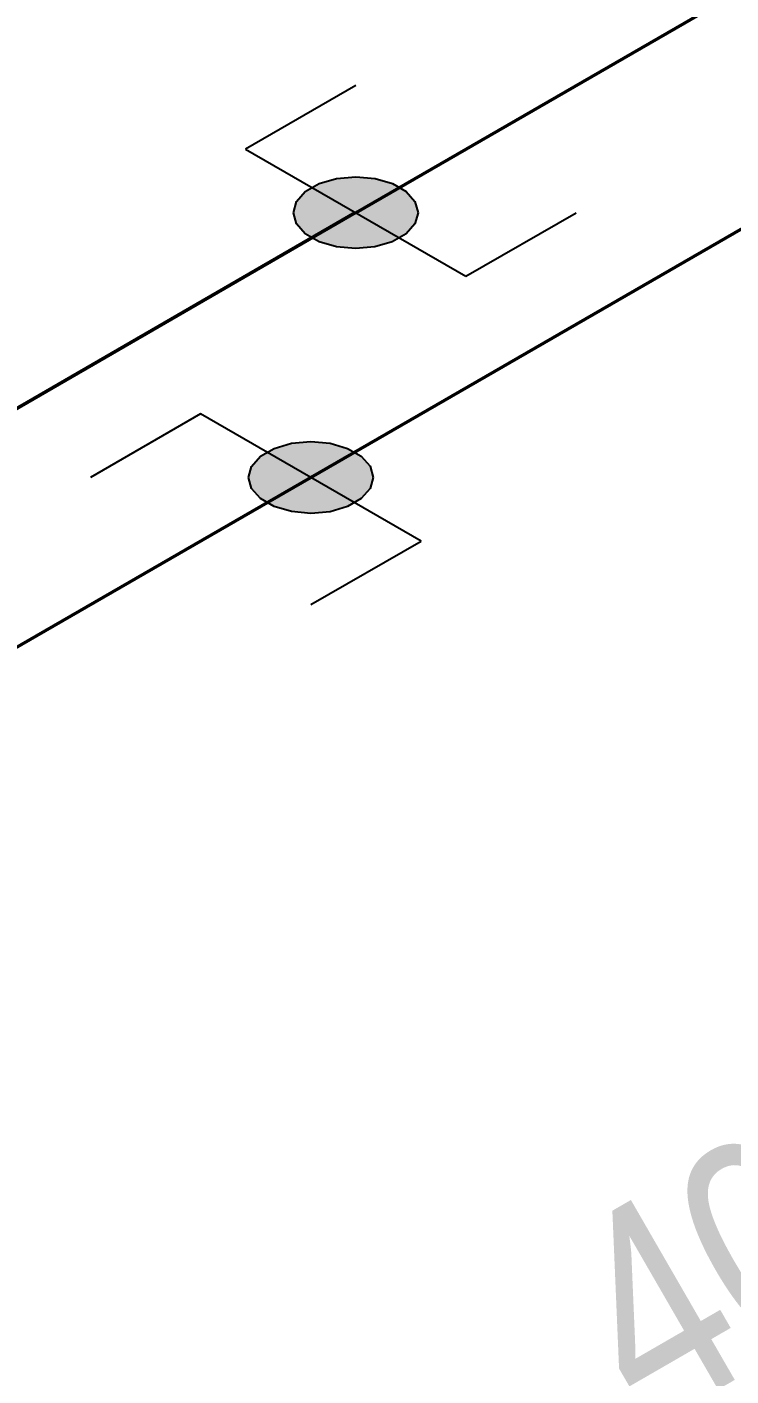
# Model space of a CAD drawing. Header units: millimetres. Extents: x 0 to 594, y 0 to 420.
# Drawn here: x 221.77 to 230.24, y 241.78 to 258.02 of the extents above; entities that cross this region are included whole.
import ezdxf

# ---------------------------------------------------------------- set-up
doc = ezdxf.new("R2010")
doc.units = ezdxf.units.MM
doc.header["$LTSCALE"] = 0.25
doc.layers.add('용접', color=1, linetype='Continuous')
doc.layers.add('치수', color=1, linetype='Continuous')
doc.layers.add('파이프 작은 보어', color=30, linetype='Continuous', lineweight=50)
doc.styles.add('AdskIsoMetric', font='arial.ttf', dxfattribs={"width": 0.8, "height": 2.5})
doc.styles.add('AdskIsoMetric-30', font='arial.ttf', dxfattribs={"width": 0.8, "height": 2.5})
doc.dimstyles.new('AdskIsoMetric', dxfattribs={"dimtxt": 2.5, "dimasz": 2.5, "dimexe": 1, "dimexo": 2, "dimgap": 0.8, "dimtad": 1, "dimdec": 0, "dimrnd": 1, "dimzin": 0, "dimdsep": 46, "dimtxsty": 'AdskIsoMetric', "dimcen": 0, "dimclrt": 7, "dimadec": 0, "dimazin": 0, "dimtfac": 1, "dimtdec": 0, "dimtmove": 1, "dimatfit": 3, "dimfxl": 0, "dimfrac": 2, "dimtolj": 1, "dimtzin": 0, "dimarcsym": 0})

# ---------------------------------------------------------------- blocks, each defined once
blk = doc.blocks.new('*D73')
at = {"layer": 'Defpoints', "color": 0}
for p in [(230.483, 255.659), (243.474, 248.159), (210.7, 244.237)]:
    blk.add_point(p, dxfattribs=at)
at = {"layer": '치수', "color": 0, "lineweight": -2}
for p, q in [((225.856, 237.987), (241.309, 246.909)), ((212.7, 243.082), (224.691, 236.16))]:
    blk.add_line(p, q, dxfattribs=at)
at = {"layer": '치수', "color": 0}
for points in [[(241.1, 247.27), (241.517, 246.548), (243.474, 248.159)], [(225.647, 238.348), (226.064, 237.626), (223.691, 236.737)]]:
    blk.add_solid(points, dxfattribs=at)
at = {"layer": '치수', "color": 7, "insert": (231.316, 243.756), "char_height": 2.5, "attachment_point": 5, "rotation": 30, "style": 'AdskIsoMetric-30'}
blk.add_mtext('\\A1;4024', dxfattribs=at)
blk = doc.blocks.new('*D80')
at = {"layer": 'Defpoints', "color": 0}
for p in [(248.712, 269.058), (207.427, 260.221), (220.417, 252.721)]:
    blk.add_point(p, dxfattribs=at)
at = {"layer": '치수', "color": 0, "lineweight": -2}
blk.add_line((233.557, 275.308), (209.592, 261.471), dxfattribs=at)
at = {"layer": '치수', "color": 0}
for points in [[(233.348, 275.669), (233.765, 274.947), (235.722, 276.558)], [(209.383, 261.832), (209.8, 261.111), (207.427, 260.221)]]:
    blk.add_solid(points, dxfattribs=at)
at = {"layer": '치수', "color": 7, "insert": (225.027, 273), "char_height": 2.5, "attachment_point": 5, "rotation": 30, "style": 'AdskIsoMetric-30'}
blk.add_mtext('\\A1;4792', dxfattribs=at)
blk = doc.blocks.new('엘보우-13-Iso2DSkew90')
at = {"color": 0, "linetype": 'ByBlock', "lineweight": -2, "extrusion": (-1.02898e-11, -0.816497, -0.57735)}
for p, q in [((-5.303, -3.062), (0, 0)), ((0, 0), (5.303, -3.062)), ((0, 0), (0, 0))]:
    blk.add_line(p, q, dxfattribs=at)
blk = doc.blocks.new('엘보우-15-Iso2DSkew90')
at = {"color": 0, "linetype": 'ByBlock', "lineweight": -2, "extrusion": (0, 0.816497, 0.57735)}
for p, q in [((-5.303, 3.062), (0, 0)), ((0, 0), (5.303, 3.062)), ((0, 0), (0, 0))]:
    blk.add_line(p, q, dxfattribs=at)
blk = doc.blocks.new('SocketWeld-1-IsoRight')
blk.add_hatch(color=256).paths.add_polyline_path([(0.0055, 0.0371), (0.0057, 0.0369), (0.006, 0.0367), (0.0062, 0.0365), (0.0064, 0.0363), (0.0066, 0.0361), (0.0068, 0.0359), (0.007, 0.0357), (0.0072, 0.0355), (0.0075, 0.0353), (0.0077, 0.0351), (0.0079, 0.0349), (0.0081, 0.0347), (0.0083, 0.0345), (0.0085, 0.0343), (0.0088, 0.0341), (0.009, 0.0339), (0.0092, 0.0337), (0.0094, 0.0334), (0.0096, 0.0332), (0.0098, 0.033), (0.01, 0.0328), (0.0103, 0.0326), (0.0105, 0.0324), (0.0107, 0.0322), (0.0109, 0.032), (0.0111, 0.0318), (0.0113, 0.0316), (0.0115, 0.0314), (0.0118, 0.0312), (0.012, 0.031), (0.0122, 0.0308), (0.0124, 0.0306), (0.0126, 0.0304), (0.0128, 0.0302), (0.013, 0.03), (0.0133, 0.0298), (0.0135, 0.0296), (0.0137, 0.0294), (0.0139, 0.0292), (0.0141, 0.0289), (0.0143, 0.0287), (0.0145, 0.0285), (0.0148, 0.0283), (0.015, 0.0281), (0.0152, 0.0279), (0.0154, 0.0277), (0.0156, 0.0275), (0.0158, 0.0273), (0.0161, 0.0271), (0.0161, 0.0271), (0.0162, 0.0268), (0.0164, 0.0266), (0.0166, 0.0263), (0.0168, 0.0261), (0.017, 0.0258), (0.0171, 0.0256), (0.0173, 0.0253), (0.0175, 0.025), (0.0177, 0.0248), (0.0179, 0.0245), (0.0181, 0.0243), (0.0182, 0.024), (0.0184, 0.0237), (0.0186, 0.0235), (0.0188, 0.0232), (0.019, 0.023), (0.0192, 0.0227), (0.0193, 0.0225), (0.0195, 0.0222), (0.0197, 0.0219), (0.0199, 0.0217), (0.0201, 0.0214), (0.0203, 0.0212), (0.0204, 0.0209), (0.0206, 0.0206), (0.0208, 0.0204), (0.021, 0.0201), (0.0212, 0.0199), (0.0213, 0.0196), (0.0215, 0.0193), (0.0217, 0.0191), (0.0219, 0.0188), (0.0221, 0.0186), (0.0223, 0.0183), (0.0224, 0.0181), (0.0226, 0.0178), (0.0228, 0.0175), (0.023, 0.0173), (0.0232, 0.017), (0.0234, 0.0168), (0.0235, 0.0165), (0.0237, 0.0162), (0.0239, 0.016), (0.0241, 0.0157), (0.0243, 0.0155), (0.0245, 0.0152), (0.0246, 0.015), (0.0248, 0.0147), (0.025, 0.0144), (0.025, 0.0144), (0.0251, 0.0141), (0.0253, 0.0139), (0.0254, 0.0136), (0.0255, 0.0133), (0.0257, 0.013), (0.0258, 0.0127), (0.0259, 0.0124), (0.0261, 0.0121), (0.0262, 0.0118), (0.0263, 0.0116), (0.0265, 0.0113), (0.0266, 0.011), (0.0267, 0.0107), (0.0269, 0.0104), (0.027, 0.0101), (0.0271, 0.0098), (0.0273, 0.0095), (0.0274, 0.0093), (0.0275, 0.009), (0.0277, 0.0087), (0.0278, 0.0084), (0.0279, 0.0081), (0.0281, 0.0078), (0.0282, 0.0075), (0.0283, 0.0072), (0.0284, 0.007), (0.0286, 0.0067), (0.0287, 0.0064), (0.0288, 0.0061), (0.029, 0.0058), (0.0291, 0.0055), (0.0292, 0.0052), (0.0294, 0.0049), (0.0295, 0.0047), (0.0296, 0.0044), (0.0298, 0.0041), (0.0299, 0.0038), (0.03, 0.0035), (0.0302, 0.0032), (0.0303, 0.0029), (0.0304, 0.0026), (0.0306, 0.0024), (0.0307, 0.0021), (0.0308, 0.0018), (0.031, 0.0015), (0.0311, 0.0012), (0.0312, 0.0009), (0.0314, 0.0006), (0.0315, 0.0003), (0.0315, 0.0003), (0.0316, 0.0001), (0.0316, -0.0002), (0.0317, -0.0005), (0.0318, -0.0008), (0.0319, -0.0011), (0.0319, -0.0014), (0.032, -0.0017), (0.0321, -0.002), (0.0321, -0.0022), (0.0322, -0.0025), (0.0323, -0.0028), (0.0323, -0.0031), (0.0324, -0.0034), (0.0325, -0.0037), (0.0325, -0.004), (0.0326, -0.0043), (0.0327, -0.0046), (0.0328, -0.0048), (0.0328, -0.0051), (0.0329, -0.0054), (0.033, -0.0057), (0.033, -0.006), (0.0331, -0.0063), (0.0332, -0.0066), (0.0332, -0.0069), (0.0333, -0.0071), (0.0334, -0.0074), (0.0335, -0.0077), (0.0335, -0.008), (0.0336, -0.0083), (0.0337, -0.0086), (0.0337, -0.0089), (0.0338, -0.0092), (0.0339, -0.0095), (0.0339, -0.0097), (0.034, -0.01), (0.0341, -0.0103), (0.0342, -0.0106), (0.0342, -0.0109), (0.0343, -0.0112), (0.0344, -0.0115), (0.0344, -0.0118), (0.0345, -0.012), (0.0346, -0.0123), (0.0346, -0.0126), (0.0347, -0.0129), (0.0348, -0.0132), (0.0349, -0.0135), (0.0349, -0.0138), (0.0349, -0.0138), (0.0349, -0.014), (0.0349, -0.0143), (0.0349, -0.0146), (0.0349, -0.0148), (0.0349, -0.0151), (0.0349, -0.0153), (0.0349, -0.0156), (0.0349, -0.0159), (0.0349, -0.0161), (0.0349, -0.0164), (0.0349, -0.0166), (0.0349, -0.0169), (0.0349, -0.0172), (0.0349, -0.0174), (0.0349, -0.0177), (0.0349, -0.0179), (0.0349, -0.0182), (0.0349, -0.0185), (0.0349, -0.0187), (0.0349, -0.019), (0.0349, -0.0192), (0.0349, -0.0195), (0.0349, -0.0198), (0.0349, -0.02), (0.0349, -0.0203), (0.0349, -0.0206), (0.0349, -0.0208), (0.0349, -0.0211), (0.0349, -0.0213), (0.0349, -0.0216), (0.0349, -0.0219), (0.0349, -0.0221), (0.0349, -0.0224), (0.0349, -0.0226), (0.0349, -0.0229), (0.0349, -0.0232), (0.0349, -0.0234), (0.0349, -0.0237), (0.0349, -0.0239), (0.0349, -0.0242), (0.0349, -0.0245), (0.0349, -0.0247), (0.0349, -0.025), (0.0349, -0.0252), (0.0349, -0.0255), (0.0349, -0.0258), (0.0349, -0.026), (0.0349, -0.0263), (0.0349, -0.0265), (0.0349, -0.0265), (0.0349, -0.0268), (0.0348, -0.027), (0.0347, -0.0272), (0.0346, -0.0274), (0.0346, -0.0276), (0.0345, -0.0278), (0.0344, -0.028), (0.0344, -0.0282), (0.0343, -0.0284), (0.0342, -0.0286), (0.0342, -0.0288), (0.0341, -0.029), (0.034, -0.0292), (0.0339, -0.0295), (0.0339, -0.0297), (0.0338, -0.0299), (0.0337, -0.0301), (0.0337, -0.0303), (0.0336, -0.0305), (0.0335, -0.0307), (0.0335, -0.0309), (0.0334, -0.0311), (0.0333, -0.0313), (0.0332, -0.0315), (0.0332, -0.0317), (0.0331, -0.0319), (0.033, -0.0322), (0.033, -0.0324), (0.0329, -0.0326), (0.0328, -0.0328), (0.0328, -0.033), (0.0327, -0.0332), (0.0326, -0.0334), (0.0325, -0.0336), (0.0325, -0.0338), (0.0324, -0.034), (0.0323, -0.0342), (0.0323, -0.0344), (0.0322, -0.0346), (0.0321, -0.0349), (0.0321, -0.0351), (0.032, -0.0353), (0.0319, -0.0355), (0.0319, -0.0357), (0.0318, -0.0359), (0.0317, -0.0361), (0.0316, -0.0363), (0.0316, -0.0365), (0.0315, -0.0367), (0.0315, -0.0367), (0.0314, -0.0369), (0.0312, -0.037), (0.0311, -0.0371), (0.031, -0.0373), (0.0308, -0.0374), (0.0307, -0.0375), (0.0306, -0.0377), (0.0304, -0.0378), (0.0303, -0.0379), (0.0302, -0.0381), (0.03, -0.0382), (0.0299, -0.0383), (0.0298, -0.0385), (0.0296, -0.0386), (0.0295, -0.0387), (0.0294, -0.0389), (0.0292, -0.039), (0.0291, -0.0391), (0.029, -0.0393), (0.0288, -0.0394), (0.0287, -0.0395), (0.0286, -0.0397), (0.0284, -0.0398), (0.0283, -0.0399), (0.0282, -0.0401), (0.0281, -0.0402), (0.0279, -0.0403), (0.0278, -0.0405), (0.0277, -0.0406), (0.0275, -0.0408), (0.0274, -0.0409), (0.0273, -0.041), (0.0271, -0.0412), (0.027, -0.0413), (0.0269, -0.0414), (0.0267, -0.0416), (0.0266, -0.0417), (0.0265, -0.0418), (0.0263, -0.042), (0.0262, -0.0421), (0.0261, -0.0422), (0.0259, -0.0424), (0.0258, -0.0425), (0.0257, -0.0426), (0.0255, -0.0428), (0.0254, -0.0429), (0.0253, -0.043), (0.0251, -0.0432), (0.025, -0.0433), (0.025, -0.0433), (0.0248, -0.0433), (0.0246, -0.0434), (0.0245, -0.0434), (0.0243, -0.0435), (0.0241, -0.0435), (0.0239, -0.0436), (0.0237, -0.0436), (0.0235, -0.0437), (0.0234, -0.0437), (0.0232, -0.0438), (0.023, -0.0438), (0.0228, -0.0439), (0.0226, -0.0439), (0.0224, -0.044), (0.0223, -0.044), (0.0221, -0.0441), (0.0219, -0.0441), (0.0217, -0.0442), (0.0215, -0.0442), (0.0213, -0.0443), (0.0212, -0.0443), (0.021, -0.0444), (0.0208, -0.0444), (0.0206, -0.0444), (0.0204, -0.0445), (0.0203, -0.0445), (0.0201, -0.0446), (0.0199, -0.0446), (0.0197, -0.0447), (0.0195, -0.0447), (0.0193, -0.0448), (0.0192, -0.0448), (0.019, -0.0449), (0.0188, -0.0449), (0.0186, -0.045), (0.0184, -0.045), (0.0182, -0.0451), (0.0181, -0.0451), (0.0179, -0.0452), (0.0177, -0.0452), (0.0175, -0.0453), (0.0173, -0.0453), (0.0171, -0.0454), (0.017, -0.0454), (0.0168, -0.0455), (0.0166, -0.0455), (0.0164, -0.0455), (0.0162, -0.0456), (0.0161, -0.0456), (0.0161, -0.0456), (0.0158, -0.0456), (0.0156, -0.0456), (0.0154, -0.0455), (0.0152, -0.0455), (0.015, -0.0454), (0.0148, -0.0454), (0.0145, -0.0453), (0.0143, -0.0453), (0.0141, -0.0453), (0.0139, -0.0452), (0.0137, -0.0452), (0.0135, -0.0451), (0.0133, -0.0451), (0.013, -0.045), (0.0128, -0.045), (0.0126, -0.0449), (0.0124, -0.0449), (0.0122, -0.0449), (0.012, -0.0448), (0.0118, -0.0448), (0.0115, -0.0447), (0.0113, -0.0447), (0.0111, -0.0446), (0.0109, -0.0446), (0.0107, -0.0446), (0.0105, -0.0445), (0.0103, -0.0445), (0.01, -0.0444), (0.0098, -0.0444), (0.0096, -0.0443), (0.0094, -0.0443), (0.0092, -0.0443), (0.009, -0.0442), (0.0088, -0.0442), (0.0085, -0.0441), (0.0083, -0.0441), (0.0081, -0.044), (0.0079, -0.044), (0.0077, -0.0439), (0.0075, -0.0439), (0.0072, -0.0439), (0.007, -0.0438), (0.0068, -0.0438), (0.0066, -0.0437), (0.0064, -0.0437), (0.0062, -0.0436), (0.006, -0.0436), (0.0057, -0.0436), (0.0055, -0.0435), (0.0055, -0.0435), (0.0053, -0.0434), (0.0051, -0.0433), (0.0049, -0.0431), (0.0046, -0.043), (0.0044, -0.0429), (0.0042, -0.0427), (0.004, -0.0426), (0.0037, -0.0425), (0.0035, -0.0423), (0.0033, -0.0422), (0.003, -0.0421), (0.0028, -0.042), (0.0026, -0.0418), (0.0024, -0.0417), (0.0021, -0.0416), (0.0019, -0.0414), (0.0017, -0.0413), (0.0015, -0.0412), (0.0012, -0.041), (0.001, -0.0409), (0.0008, -0.0408), (0.0006, -0.0406), (0.0003, -0.0405), (0.0001, -0.0404), (-0.0001, -0.0403), (-0.0003, -0.0401), (-0.0006, -0.04), (-0.0008, -0.0399), (-0.001, -0.0397), (-0.0012, -0.0396), (-0.0015, -0.0395), (-0.0017, -0.0393), (-0.0019, -0.0392), (-0.0021, -0.0391), (-0.0024, -0.039), (-0.0026, -0.0388), (-0.0028, -0.0387), (-0.003, -0.0386), (-0.0033, -0.0384), (-0.0035, -0.0383), (-0.0037, -0.0382), (-0.004, -0.038), (-0.0042, -0.0379), (-0.0044, -0.0378), (-0.0046, -0.0377), (-0.0049, -0.0375), (-0.0051, -0.0374), (-0.0053, -0.0373), (-0.0055, -0.0371), (-0.0055, -0.0371), (-0.0057, -0.0369), (-0.006, -0.0367), (-0.0062, -0.0365), (-0.0064, -0.0363), (-0.0066, -0.0361), (-0.0068, -0.0359), (-0.007, -0.0357), (-0.0072, -0.0355), (-0.0075, -0.0353), (-0.0077, -0.0351), (-0.0079, -0.0349), (-0.0081, -0.0347), (-0.0083, -0.0345), (-0.0085, -0.0343), (-0.0088, -0.0341), (-0.009, -0.0339), (-0.0092, -0.0337), (-0.0094, -0.0334), (-0.0096, -0.0332), (-0.0098, -0.033), (-0.01, -0.0328), (-0.0103, -0.0326), (-0.0105, -0.0324), (-0.0107, -0.0322), (-0.0109, -0.032), (-0.0111, -0.0318), (-0.0113, -0.0316), (-0.0115, -0.0314), (-0.0118, -0.0312), (-0.012, -0.031), (-0.0122, -0.0308), (-0.0124, -0.0306), (-0.0126, -0.0304), (-0.0128, -0.0302), (-0.013, -0.03), (-0.0133, -0.0298), (-0.0135, -0.0296), (-0.0137, -0.0294), (-0.0139, -0.0292), (-0.0141, -0.0289), (-0.0143, -0.0287), (-0.0145, -0.0285), (-0.0148, -0.0283), (-0.015, -0.0281), (-0.0152, -0.0279), (-0.0154, -0.0277), (-0.0156, -0.0275), (-0.0158, -0.0273), (-0.0161, -0.0271), (-0.0161, -0.0271), (-0.0162, -0.0268), (-0.0164, -0.0266), (-0.0166, -0.0263), (-0.0168, -0.0261), (-0.017, -0.0258), (-0.0171, -0.0256), (-0.0173, -0.0253), (-0.0175, -0.025), (-0.0177, -0.0248), (-0.0179, -0.0245), (-0.0181, -0.0243), (-0.0182, -0.024), (-0.0184, -0.0237), (-0.0186, -0.0235), (-0.0188, -0.0232), (-0.019, -0.023), (-0.0192, -0.0227), (-0.0193, -0.0225), (-0.0195, -0.0222), (-0.0197, -0.0219), (-0.0199, -0.0217), (-0.0201, -0.0214), (-0.0203, -0.0212), (-0.0204, -0.0209), (-0.0206, -0.0206), (-0.0208, -0.0204), (-0.021, -0.0201), (-0.0212, -0.0199), (-0.0213, -0.0196), (-0.0215, -0.0193), (-0.0217, -0.0191), (-0.0219, -0.0188), (-0.0221, -0.0186), (-0.0223, -0.0183), (-0.0224, -0.0181), (-0.0226, -0.0178), (-0.0228, -0.0175), (-0.023, -0.0173), (-0.0232, -0.017), (-0.0234, -0.0168), (-0.0235, -0.0165), (-0.0237, -0.0162), (-0.0239, -0.016), (-0.0241, -0.0157), (-0.0243, -0.0155), (-0.0245, -0.0152), (-0.0246, -0.015), (-0.0248, -0.0147), (-0.025, -0.0144), (-0.025, -0.0144), (-0.0251, -0.0141), (-0.0253, -0.0139), (-0.0254, -0.0136), (-0.0255, -0.0133), (-0.0257, -0.013), (-0.0258, -0.0127), (-0.0259, -0.0124), (-0.0261, -0.0121), (-0.0262, -0.0118), (-0.0263, -0.0116), (-0.0265, -0.0113), (-0.0266, -0.011), (-0.0267, -0.0107), (-0.0269, -0.0104), (-0.027, -0.0101), (-0.0271, -0.0098), (-0.0273, -0.0095), (-0.0274, -0.0093), (-0.0275, -0.009), (-0.0277, -0.0087), (-0.0278, -0.0084), (-0.0279, -0.0081), (-0.0281, -0.0078), (-0.0282, -0.0075), (-0.0283, -0.0072), (-0.0284, -0.007), (-0.0286, -0.0067), (-0.0287, -0.0064), (-0.0288, -0.0061), (-0.029, -0.0058), (-0.0291, -0.0055), (-0.0292, -0.0052), (-0.0294, -0.0049), (-0.0295, -0.0047), (-0.0296, -0.0044), (-0.0298, -0.0041), (-0.0299, -0.0038), (-0.03, -0.0035), (-0.0302, -0.0032), (-0.0303, -0.0029), (-0.0304, -0.0026), (-0.0306, -0.0024), (-0.0307, -0.0021), (-0.0308, -0.0018), (-0.031, -0.0015), (-0.0311, -0.0012), (-0.0312, -0.0009), (-0.0314, -0.0006), (-0.0315, -0.0003), (-0.0315, -0.0003), (-0.0316, -0.0001), (-0.0316, 0.0002), (-0.0317, 0.0005), (-0.0318, 0.0008), (-0.0319, 0.0011), (-0.0319, 0.0014), (-0.032, 0.0017), (-0.0321, 0.002), (-0.0321, 0.0022), (-0.0322, 0.0025), (-0.0323, 0.0028), (-0.0323, 0.0031), (-0.0324, 0.0034), (-0.0325, 0.0037), (-0.0325, 0.004), (-0.0326, 0.0043), (-0.0327, 0.0046), (-0.0328, 0.0048), (-0.0328, 0.0051), (-0.0329, 0.0054), (-0.033, 0.0057), (-0.033, 0.006), (-0.0331, 0.0063), (-0.0332, 0.0066), (-0.0332, 0.0069), (-0.0333, 0.0071), (-0.0334, 0.0074), (-0.0335, 0.0077), (-0.0335, 0.008), (-0.0336, 0.0083), (-0.0337, 0.0086), (-0.0337, 0.0089), (-0.0338, 0.0092), (-0.0339, 0.0095), (-0.0339, 0.0097), (-0.034, 0.01), (-0.0341, 0.0103), (-0.0342, 0.0106), (-0.0342, 0.0109), (-0.0343, 0.0112), (-0.0344, 0.0115), (-0.0344, 0.0118), (-0.0345, 0.012), (-0.0346, 0.0123), (-0.0346, 0.0126), (-0.0347, 0.0129), (-0.0348, 0.0132), (-0.0349, 0.0135), (-0.0349, 0.0138), (-0.0349, 0.0138), (-0.0349, 0.014), (-0.0349, 0.0143), (-0.0349, 0.0146), (-0.0349, 0.0148), (-0.0349, 0.0151), (-0.0349, 0.0153), (-0.0349, 0.0156), (-0.0349, 0.0159), (-0.0349, 0.0161), (-0.0349, 0.0164), (-0.0349, 0.0166), (-0.0349, 0.0169), (-0.0349, 0.0172), (-0.0349, 0.0174), (-0.0349, 0.0177), (-0.0349, 0.0179), (-0.0349, 0.0182), (-0.0349, 0.0185), (-0.0349, 0.0187), (-0.0349, 0.019), (-0.0349, 0.0192), (-0.0349, 0.0195), (-0.0349, 0.0198), (-0.0349, 0.02), (-0.0349, 0.0203), (-0.0349, 0.0206), (-0.0349, 0.0208), (-0.0349, 0.0211), (-0.0349, 0.0213), (-0.0349, 0.0216), (-0.0349, 0.0219), (-0.0349, 0.0221), (-0.0349, 0.0224), (-0.0349, 0.0226), (-0.0349, 0.0229), (-0.0349, 0.0232), (-0.0349, 0.0234), (-0.0349, 0.0237), (-0.0349, 0.0239), (-0.0349, 0.0242), (-0.0349, 0.0245), (-0.0349, 0.0247), (-0.0349, 0.025), (-0.0349, 0.0252), (-0.0349, 0.0255), (-0.0349, 0.0258), (-0.0349, 0.026), (-0.0349, 0.0263), (-0.0349, 0.0265), (-0.0349, 0.0265), (-0.0349, 0.0268), (-0.0348, 0.027), (-0.0347, 0.0272), (-0.0346, 0.0274), (-0.0346, 0.0276), (-0.0345, 0.0278), (-0.0344, 0.028), (-0.0344, 0.0282), (-0.0343, 0.0284), (-0.0342, 0.0286), (-0.0342, 0.0288), (-0.0341, 0.029), (-0.034, 0.0292), (-0.0339, 0.0295), (-0.0339, 0.0297), (-0.0338, 0.0299), (-0.0337, 0.0301), (-0.0337, 0.0303), (-0.0336, 0.0305), (-0.0335, 0.0307), (-0.0335, 0.0309), (-0.0334, 0.0311), (-0.0333, 0.0313), (-0.0332, 0.0315), (-0.0332, 0.0317), (-0.0331, 0.0319), (-0.033, 0.0322), (-0.033, 0.0324), (-0.0329, 0.0326), (-0.0328, 0.0328), (-0.0328, 0.033), (-0.0327, 0.0332), (-0.0326, 0.0334), (-0.0325, 0.0336), (-0.0325, 0.0338), (-0.0324, 0.034), (-0.0323, 0.0342), (-0.0323, 0.0344), (-0.0322, 0.0346), (-0.0321, 0.0349), (-0.0321, 0.0351), (-0.032, 0.0353), (-0.0319, 0.0355), (-0.0319, 0.0357), (-0.0318, 0.0359), (-0.0317, 0.0361), (-0.0316, 0.0363), (-0.0316, 0.0365), (-0.0315, 0.0367), (-0.0315, 0.0367), (-0.0314, 0.0369), (-0.0312, 0.037), (-0.0311, 0.0371), (-0.031, 0.0373), (-0.0308, 0.0374), (-0.0307, 0.0375), (-0.0306, 0.0377), (-0.0304, 0.0378), (-0.0303, 0.0379), (-0.0302, 0.0381), (-0.03, 0.0382), (-0.0299, 0.0383), (-0.0298, 0.0385), (-0.0296, 0.0386), (-0.0295, 0.0387), (-0.0294, 0.0389), (-0.0292, 0.039), (-0.0291, 0.0391), (-0.029, 0.0393), (-0.0288, 0.0394), (-0.0287, 0.0395), (-0.0286, 0.0397), (-0.0284, 0.0398), (-0.0283, 0.0399), (-0.0282, 0.0401), (-0.0281, 0.0402), (-0.0279, 0.0403), (-0.0278, 0.0405), (-0.0277, 0.0406), (-0.0275, 0.0408), (-0.0274, 0.0409), (-0.0273, 0.041), (-0.0271, 0.0412), (-0.027, 0.0413), (-0.0269, 0.0414), (-0.0267, 0.0416), (-0.0266, 0.0417), (-0.0265, 0.0418), (-0.0263, 0.042), (-0.0262, 0.0421), (-0.0261, 0.0422), (-0.0259, 0.0424), (-0.0258, 0.0425), (-0.0257, 0.0426), (-0.0255, 0.0428), (-0.0254, 0.0429), (-0.0253, 0.043), (-0.0251, 0.0432), (-0.025, 0.0433), (-0.025, 0.0433), (-0.0248, 0.0433), (-0.0246, 0.0434), (-0.0245, 0.0434), (-0.0243, 0.0435), (-0.0241, 0.0435), (-0.0239, 0.0436), (-0.0237, 0.0436), (-0.0235, 0.0437), (-0.0234, 0.0437), (-0.0232, 0.0438), (-0.023, 0.0438), (-0.0228, 0.0439), (-0.0226, 0.0439), (-0.0224, 0.044), (-0.0223, 0.044), (-0.0221, 0.0441), (-0.0219, 0.0441), (-0.0217, 0.0442), (-0.0215, 0.0442), (-0.0213, 0.0443), (-0.0212, 0.0443), (-0.021, 0.0444), (-0.0208, 0.0444), (-0.0206, 0.0444), (-0.0204, 0.0445), (-0.0203, 0.0445), (-0.0201, 0.0446), (-0.0199, 0.0446), (-0.0197, 0.0447), (-0.0195, 0.0447), (-0.0193, 0.0448), (-0.0192, 0.0448), (-0.019, 0.0449), (-0.0188, 0.0449), (-0.0186, 0.045), (-0.0184, 0.045), (-0.0182, 0.0451), (-0.0181, 0.0451), (-0.0179, 0.0452), (-0.0177, 0.0452), (-0.0175, 0.0453), (-0.0173, 0.0453), (-0.0171, 0.0454), (-0.017, 0.0454), (-0.0168, 0.0455), (-0.0166, 0.0455), (-0.0164, 0.0455), (-0.0162, 0.0456), (-0.0161, 0.0456), (-0.0161, 0.0456), (-0.0158, 0.0456), (-0.0156, 0.0456), (-0.0154, 0.0455), (-0.0152, 0.0455), (-0.015, 0.0454), (-0.0148, 0.0454), (-0.0145, 0.0453), (-0.0143, 0.0453), (-0.0141, 0.0453), (-0.0139, 0.0452), (-0.0137, 0.0452), (-0.0135, 0.0451), (-0.0133, 0.0451), (-0.013, 0.045), (-0.0128, 0.045), (-0.0126, 0.0449), (-0.0124, 0.0449), (-0.0122, 0.0449), (-0.012, 0.0448), (-0.0118, 0.0448), (-0.0115, 0.0447), (-0.0113, 0.0447), (-0.0111, 0.0446), (-0.0109, 0.0446), (-0.0107, 0.0446), (-0.0105, 0.0445), (-0.0103, 0.0445), (-0.01, 0.0444), (-0.0098, 0.0444), (-0.0096, 0.0443), (-0.0094, 0.0443), (-0.0092, 0.0443), (-0.009, 0.0442), (-0.0088, 0.0442), (-0.0085, 0.0441), (-0.0083, 0.0441), (-0.0081, 0.044), (-0.0079, 0.044), (-0.0077, 0.0439), (-0.0075, 0.0439), (-0.0072, 0.0439), (-0.007, 0.0438), (-0.0068, 0.0438), (-0.0066, 0.0437), (-0.0064, 0.0437), (-0.0062, 0.0436), (-0.006, 0.0436), (-0.0057, 0.0436), (-0.0055, 0.0435), (-0.0055, 0.0435), (-0.0053, 0.0434), (-0.0051, 0.0433), (-0.0049, 0.0431), (-0.0046, 0.043), (-0.0044, 0.0429), (-0.0042, 0.0427), (-0.004, 0.0426), (-0.0037, 0.0425), (-0.0035, 0.0423), (-0.0033, 0.0422), (-0.003, 0.0421), (-0.0028, 0.042), (-0.0026, 0.0418), (-0.0024, 0.0417), (-0.0021, 0.0416), (-0.0019, 0.0414), (-0.0017, 0.0413), (-0.0015, 0.0412), (-0.0012, 0.041), (-0.001, 0.0409), (-0.0008, 0.0408), (-0.0006, 0.0406), (-0.0003, 0.0405), (-0.0001, 0.0404), (0.0001, 0.0403), (0.0003, 0.0401), (0.0006, 0.04), (0.0008, 0.0399), (0.001, 0.0397), (0.0012, 0.0396), (0.0015, 0.0395), (0.0017, 0.0393), (0.0019, 0.0392), (0.0021, 0.0391), (0.0024, 0.039), (0.0026, 0.0388), (0.0028, 0.0387), (0.003, 0.0386), (0.0033, 0.0384), (0.0035, 0.0383), (0.0037, 0.0382), (0.004, 0.038), (0.0042, 0.0379), (0.0044, 0.0378), (0.0046, 0.0377), (0.0049, 0.0375), (0.0051, 0.0374), (0.0053, 0.0373)], flags=0)
at = {"color": 0, "linetype": 'ByBlock', "lineweight": -2, "extrusion": (0.707107, 0.408248, -0.57735)}
for p, q in [((0, 0.1021), (-0.0884, 0.1531)), ((0, -0.1021), (0, 0.1021)), ((-0.0315, 0.0367), (-0.025, 0.0433)), ((-0.025, 0.0433), (-0.0161, 0.0456)), ((-0.0161, 0.0456), (-0.0055, 0.0435)), ((-0.0055, 0.0435), (0.0055, 0.0371)), ((-0.0349, 0.0265), (-0.0315, 0.0367)), ((0.0055, 0.0371), (0.0161, 0.0271)), ((-0.0349, 0.0138), (-0.0349, 0.0265)), ((0.0161, 0.0271), (0.025, 0.0144)), ((-0.0315, -0.0003), (-0.0349, 0.0138)), ((0.025, 0.0144), (0.0315, 0.0003)), ((0.0315, 0.0003), (0.0349, -0.0138)), ((-0.025, -0.0144), (-0.0315, -0.0003)), ((-0.0161, -0.0271), (-0.025, -0.0144)), ((0.0349, -0.0138), (0.0349, -0.0265)), ((-0.0055, -0.0371), (-0.0161, -0.0271)), ((0.0349, -0.0265), (0.0315, -0.0367)), ((0.0055, -0.0435), (-0.0055, -0.0371)), ((0.0315, -0.0367), (0.025, -0.0433)), ((-0.0884, -0.051), (0, -0.1021)), ((0.0161, -0.0456), (0.0055, -0.0435)), ((0.025, -0.0433), (0.0161, -0.0456))]:
    blk.add_line(p, q, dxfattribs=at)

msp = doc.modelspace()

# ---------------------------------------------------------------- linework, layer by layer
at = {"layer": '파이프 작은 보어'}
for points in [[(225.7203, 255.7833), (243.409, 265.9959)], [(216.0035, 247.2989), (225.18, 252.597)]]:
    msp.add_lwpolyline(points, dxfattribs=at)

# ---------------------------------------------------------------- block references
at = {"layer": '용접', "xscale": 15, "yscale": 15, "zscale": 15}
for p, rotation in [((225.7203, 255.7833), 240.0000000035277), ((225.18, 252.597), 59.99999999948383)]:
    msp.add_blockref('SocketWeld-1-IsoRight', p, dxfattribs=dict(at, rotation=rotation))
at = {"layer": '파이프 작은 보어'}
for name, p in [('엘보우-15-Iso2DSkew90', (220.417, 252.7215)), ('엘보우-13-Iso2DSkew90', (230.4833, 255.6588))]:
    msp.add_blockref(name, p, dxfattribs=at)

# ---------------------------------------------------------------- dimensions: what is measured, and where the dimension line sits
at = {"layer": '치수'}
for base, p1, p2, angle, text, override, picture, middle in [((207.4267, 260.2215), (248.7123, 269.0577), (220.417, 252.7215), 210, '4792', {"dimtad": 0, "dimlfac": 146.671543, "dimtxsty": 'AdskIsoMetric-30', "dimse1": 1, "dimse2": 1, "dimsd1": 0, "dimsd2": 0, "dimtmove": 1}, '*D80', (225.0272, 273)), ((243.4736, 248.1588), (210.7002, 244.2371), (230.4833, 255.6588), 30, '4024', {"dimtad": 0, "dimlfac": 176.140967, "dimtxsty": 'AdskIsoMetric-30', "dimse1": 0, "dimse2": 1, "dimsd1": 0, "dimsd2": 0, "dimtmove": 1}, '*D73', (231.3158, 243.7564))]:
    dim = msp.add_linear_dim(base=base, p1=p1, p2=p2, angle=angle, text=text, dimstyle='AdskIsoMetric', override=override, dxfattribs=at)
    dim.commit()
    dim.dimension.update_dxf_attribs({"geometry": picture, "text_midpoint": middle, "dimtype": 160})

doc.saveas('drawing.dxf')
